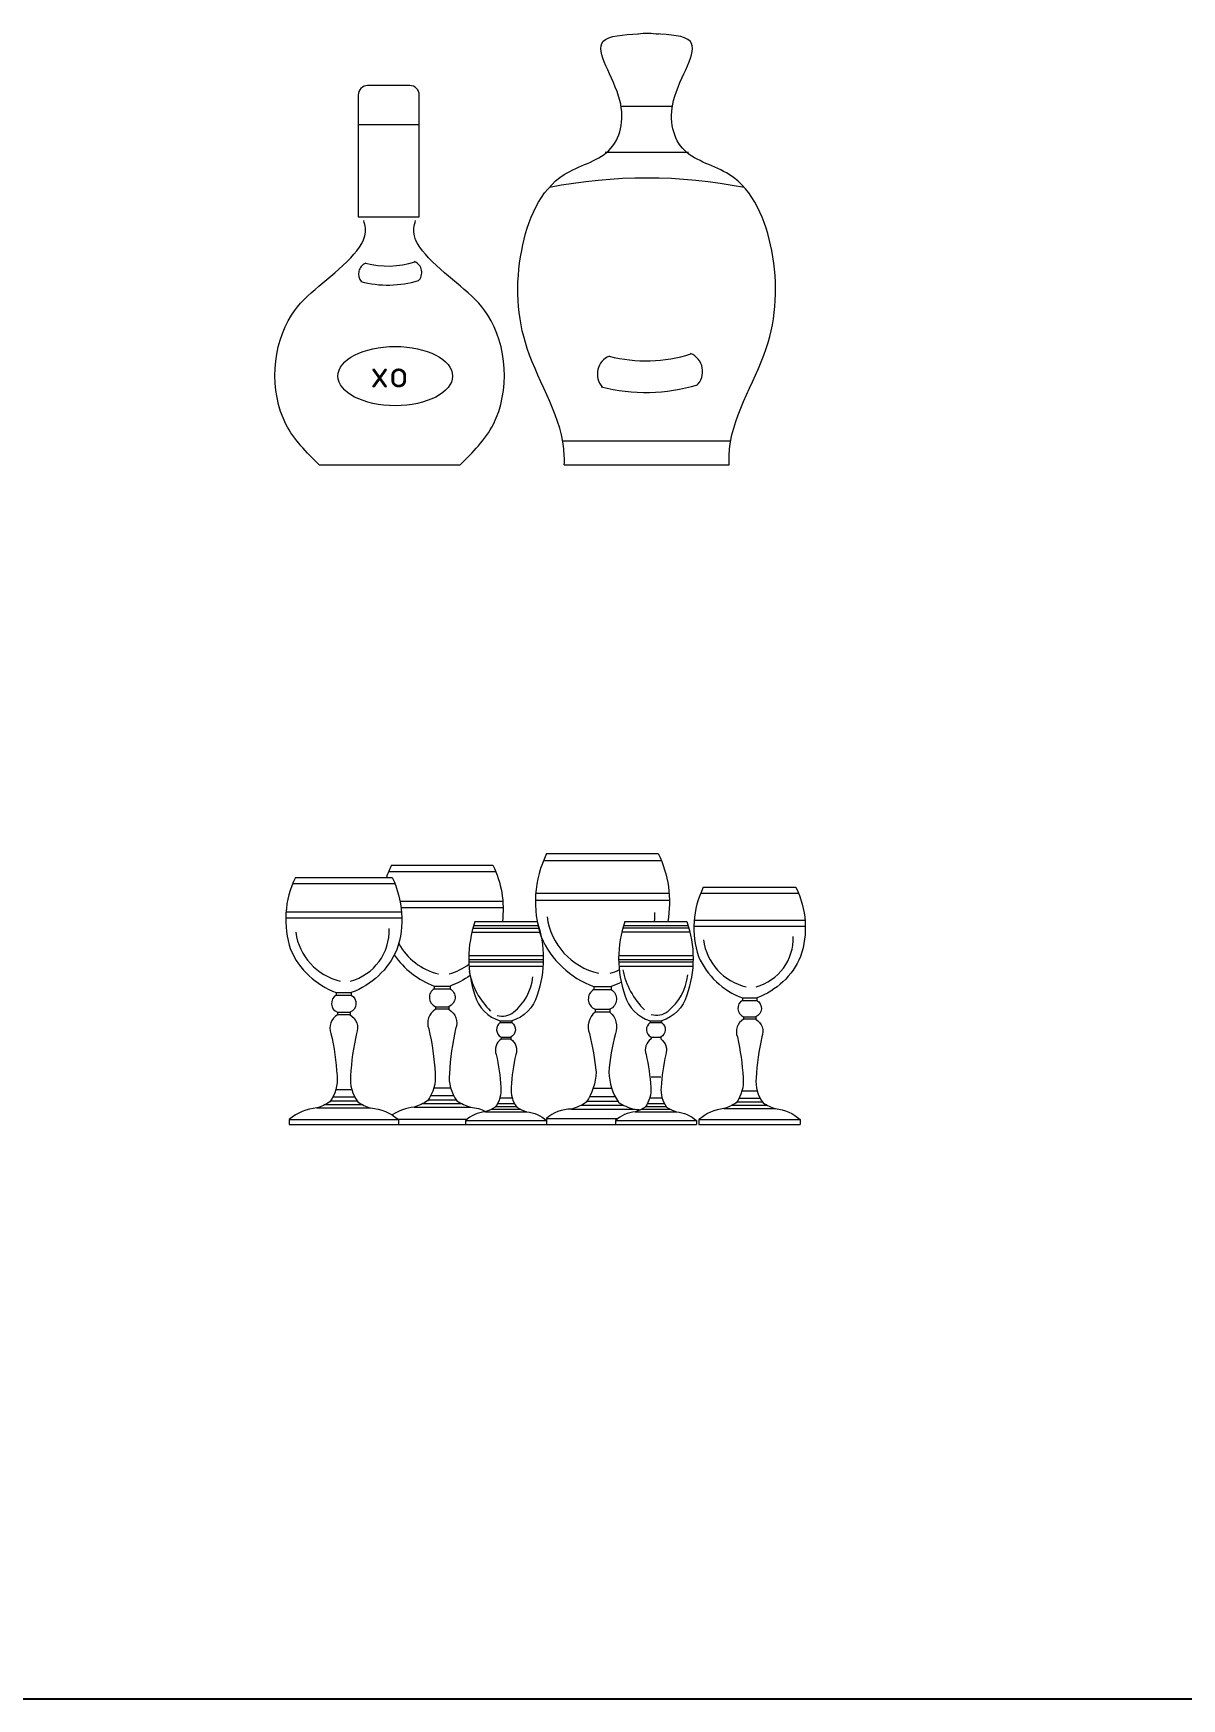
# Model space of a CAD drawing. Header units: inches. Extents: x -10949 to -5554, y -8625 to -6596.
# Drawn here: x -6069.14 to -6048.25, y -7914.69 to -7884.39 of the extents above; entities that cross this region are included whole.
import ezdxf

# ---------------------------------------------------------------- set-up
doc = ezdxf.new("R2010")
doc.units = ezdxf.units.IN
doc.styles.get("Standard").update_dxf_attribs({"font": 'isocpeur.ttf'})

# ---------------------------------------------------------------- blocks, each defined once
blk = doc.blocks.new('DTHFTJH')
at = {"color": 18, "lineweight": 0, "true_color": 0x000000}
for p, q in [((15377.985, 19123.244), (15378.894, 19123.244)), ((15373.192, 19122.91), (15374.304, 19122.91)), ((15377.682, 19122.403), (15379.197, 19122.403)), ((15376.907, 19117.152), (15379.972, 19117.152)), ((15372.485, 19116.717), (15375.045, 19116.717)), ((15376.941, 19116.715), (15379.938, 19116.715))]:
    blk.add_line(p, q, dxfattribs=at)
blk.add_lwpolyline([(15373.192, 19121.227), (15374.304, 19121.227), (15374.304, 19123.444, 0.414214), (15374.131, 19123.617), (15373.365, 19123.617, 0.414214), (15373.192, 19123.444)], format="xyb", close=True, dxfattribs=at)
for centre, radius, start, end in [((15378.447, 19122.795), 1.768, 83.0367, 95.4646), ((15378.439, 19112.761), 9.174, 78.8311, 101.1136), ((15373.41, 19120.19), 0.213, 112.3178, 221.6069), ((15373.731, 19121.936), 1.602, 255.3893, 287.8098), ((15374.137, 19120.217), 0.213, 313.703, 67.6822), ((15373.731, 19121.936), 1.948, 255.3893, 286.7476), ((15378.429, 19121.268), 2.66, 255.3893, 287.8098), ((15379.103, 19118.414), 0.354, 313.703, 67.6822), ((15377.896, 19118.37), 0.354, 112.3178, 221.6069), ((15378.429, 19121.268), 3.233, 255.3893, 286.7476)]:
    blk.add_arc(centre, radius, start, end, dxfattribs=at)
blk.add_ellipse((15373.866, 19118.332), major_axis=(-1.043, 0), ratio=0.516128, dxfattribs=at)
for points in [[(15376.941, 19116.715), (15376.941, 19116.883), (15376.267, 19118.835), (15376.166, 19120.619), (15376.941, 19121.999), (15377.749, 19122.436), (15377.951, 19123.345), (15377.648, 19124.422), (15378.288, 19124.557)], [(15379.938, 19116.715), (15379.938, 19116.883), (15380.612, 19118.835), (15380.713, 19120.619), (15379.938, 19121.999), (15379.13, 19122.436), (15378.928, 19123.345), (15379.231, 19124.422), (15378.591, 19124.557)], [(15372.485, 19116.717), (15371.879, 19117.457), (15371.98, 19119.443), (15373.058, 19120.486), (15373.327, 19121.025), (15373.293, 19121.16)], [(15375.045, 19116.717), (15375.651, 19117.457), (15375.55, 19119.443), (15374.472, 19120.486), (15374.203, 19121.025), (15374.237, 19121.16)]]:
    blk.add_spline(points, degree=3, dxfattribs=at)
at = {"color": 18, "lineweight": 0, "true_color": 0x000000, "insert": (15373.414, 19118.618), "char_height": 0.4949, "width": 4.94937, "attachment_point": 1}
blk.add_mtext('xo', dxfattribs=at)
blk = doc.blocks.new('FGHFGHJJ')
at = {"color": 18, "lineweight": 0, "true_color": 0x000000}
for p, q in [((15067.015, 19101.887), (15068.245, 19101.887)), ((15068.86, 19101.942), (15070.29, 19101.942)), ((15068.898, 19102.027), (15070.252, 19102.027)), ((15065.849, 19101.737), (15067.021, 19101.737)), ((15066.98, 19101.81), (15068.28, 19101.81)), ((15065.816, 19101.663), (15067.054, 19101.663)), ((15068.765, 19101.546), (15070.384, 19101.546)), ((15070.768, 19101.546), (15071.956, 19101.546)), ((15070.799, 19101.617), (15071.924, 19101.617)), ((15065.734, 19101.32), (15067.136, 19101.32)), ((15067.118, 19101.449), (15068.366, 19101.449)), ((15067.13, 19101.372), (15068.37, 19101.372)), ((15068.761, 19101.461), (15070.388, 19101.461)), ((15065.731, 19101.246), (15067.139, 19101.246)), ((15067.99, 19101.073), (15068.818, 19101.073)), ((15068.003, 19101.122), (15068.805, 19101.122)), ((15068.012, 19101.151), (15068.797, 19101.151)), ((15068.028, 19101.2), (15068.781, 19101.2)), ((15069.81, 19101.074), (15070.638, 19101.074)), ((15069.823, 19101.123), (15070.625, 19101.123)), ((15069.831, 19101.152), (15070.616, 19101.152)), ((15069.847, 19101.201), (15070.6, 19101.201)), ((15070.686, 19101.146), (15072.038, 19101.146)), ((15070.689, 19101.216), (15072.035, 19101.216)), ((15067.952, 19100.739), (15068.856, 19100.739)), ((15067.953, 19100.788), (15068.856, 19100.788)), ((15067.953, 19100.71), (15068.855, 19100.71)), ((15069.772, 19100.789), (15070.675, 19100.789)), ((15069.772, 19100.74), (15070.676, 19100.74)), ((15069.772, 19100.711), (15070.675, 19100.711)), ((15067.955, 19100.661), (15068.853, 19100.661)), ((15069.775, 19100.661), (15070.673, 19100.661)), ((15066.344, 19100.338), (15066.526, 19100.338)), ((15066.344, 19100.307), (15066.526, 19100.307)), ((15067.534, 19100.418), (15067.726, 19100.418)), ((15067.534, 19100.385), (15067.726, 19100.385)), ((15069.47, 19100.411), (15069.68, 19100.411)), ((15069.47, 19100.376), (15069.68, 19100.376)), ((15071.275, 19100.274), (15071.449, 19100.274)), ((15066.358, 19100.099), (15066.512, 19100.099)), ((15066.512, 19100.069), (15066.358, 19100.069)), ((15067.549, 19100.167), (15067.711, 19100.167)), ((15067.711, 19100.135), (15067.549, 19100.135)), ((15069.486, 19100.136), (15069.664, 19100.136)), ((15069.664, 19100.101), (15069.486, 19100.101)), ((15071.275, 19100.244), (15071.449, 19100.244)), ((15068.334, 19099.996), (15068.474, 19099.996)), ((15068.334, 19099.973), (15068.474, 19099.973)), ((15070.154, 19099.997), (15070.294, 19099.997)), ((15070.154, 19099.973), (15070.294, 19099.973)), ((15071.288, 19100.044), (15071.436, 19100.044)), ((15071.436, 19100.015), (15071.288, 19100.015)), ((15068.345, 19099.798), (15068.463, 19099.798)), ((15068.463, 19099.774), (15068.345, 19099.774)), ((15070.165, 19099.798), (15070.283, 19099.798)), ((15070.283, 19099.313), (15070.165, 19099.313)), ((15066.303, 19099.071), (15066.567, 19099.071)), ((15066.338, 19099.161), (15066.532, 19099.161)), ((15067.492, 19099.088), (15067.769, 19099.088)), ((15067.528, 19099.182), (15067.732, 19099.182)), ((15068.33, 19099.062), (15068.478, 19099.062)), ((15069.423, 19099.076), (15069.727, 19099.076)), ((15069.463, 19099.179), (15069.687, 19099.179)), ((15070.15, 19099.062), (15070.298, 19099.062)), ((15071.235, 19099.058), (15071.489, 19099.058)), ((15071.269, 19099.144), (15071.455, 19099.144)), ((15066.109, 19098.938), (15066.761, 19098.938)), ((15066.213, 19098.98), (15066.657, 19098.98)), ((15066.274, 19099.022), (15066.596, 19099.022)), ((15067.288, 19098.948), (15067.972, 19098.948)), ((15067.397, 19098.992), (15067.864, 19098.992)), ((15067.461, 19099.036), (15067.8, 19099.036)), ((15068.154, 19098.891), (15068.655, 19098.891)), ((15068.233, 19098.923), (15068.575, 19098.923)), ((15068.28, 19098.956), (15068.528, 19098.956)), ((15068.303, 19098.993), (15068.505, 19098.993)), ((15069.198, 19098.922), (15069.952, 19098.922)), ((15069.318, 19098.97), (15069.832, 19098.97)), ((15069.388, 19099.019), (15069.761, 19099.019)), ((15069.973, 19098.891), (15070.474, 19098.891)), ((15070.053, 19098.923), (15070.395, 19098.923)), ((15070.1, 19098.956), (15070.348, 19098.956)), ((15070.123, 19098.993), (15070.325, 19098.993)), ((15071.049, 19098.93), (15071.675, 19098.93)), ((15071.148, 19098.97), (15071.575, 19098.97)), ((15071.207, 19099.011), (15071.517, 19099.011)), ((15065.772, 19098.799), (15067.098, 19098.799)), ((15065.772, 19098.736), (15067.098, 19098.736)), ((15066.957, 19098.736), (15068.303, 19098.736)), ((15067.095, 19098.802), (15067.934, 19098.802)), ((15067.912, 19098.784), (15068.896, 19098.784)), ((15067.912, 19098.736), (15068.896, 19098.736)), ((15068.894, 19098.808), (15069.762, 19098.808)), ((15068.894, 19098.736), (15070.256, 19098.736)), ((15069.732, 19098.784), (15070.716, 19098.784)), ((15069.732, 19098.736), (15070.716, 19098.736)), ((15070.747, 19098.796), (15071.977, 19098.796)), ((15070.747, 19098.736), (15071.977, 19098.736))]:
    blk.add_line(p, q, dxfattribs=at)
for points in [[(15067.015, 19101.887, 0.033433), (15066.953, 19101.737, 0.033433)], [(15068.245, 19101.887, -0.146436), (15068.36, 19101.2, -0.146436)], [(15068.898, 19102.027, 0.197274), (15068.83, 19101.015, 0.204437), (15069.47, 19100.411), (15069.47, 19100.376, 0.618661), (15069.486, 19100.136), (15069.486, 19100.101, 0.314048), (15069.416, 19099.84, -0.044314), (15069.497, 19099.371, -0.140725), (15069.379, 19099.006, -0.071017), (15069.198, 19098.922, 0.190235), (15068.894, 19098.808), (15068.894, 19098.736)], [(15070.252, 19102.027, -0.16017), (15070.367, 19101.201, -0.16017)], [(15065.849, 19101.737, 0.197274), (15065.79, 19100.86, 0.204437), (15066.344, 19100.338), (15066.344, 19100.307, 0.618661), (15066.358, 19100.099), (15066.358, 19100.069, 0.365073), (15066.28, 19099.843, -0.041083), (15066.353, 19099.327, -0.185189), (15066.265, 19099.011, -0.071017), (15066.109, 19098.938, 0.146731), (15065.772, 19098.799), (15065.772, 19098.736)], [(15067.021, 19101.737, -0.197274), (15067.08, 19100.86, -0.204437), (15066.526, 19100.338), (15066.526, 19100.307, -0.618661), (15066.512, 19100.099), (15066.512, 19100.069, -0.365073), (15066.59, 19099.843, 0.041083), (15066.517, 19099.327, 0.185189), (15066.605, 19099.011, 0.071017), (15066.761, 19098.938, -0.146731), (15067.098, 19098.799), (15067.098, 19098.736)], [(15070.799, 19101.617, 0.197274), (15070.743, 19100.775, 0.204437), (15071.275, 19100.274), (15071.275, 19100.244, 0.618661), (15071.288, 19100.044), (15071.288, 19100.015, 0.365073), (15071.213, 19099.799, -0.041083), (15071.283, 19099.303, -0.185189), (15071.199, 19099, -0.071017), (15071.049, 19098.93, 0.155676), (15070.747, 19098.796), (15070.747, 19098.736)], [(15071.924, 19101.617, -0.197274), (15071.981, 19100.775, -0.204437), (15071.449, 19100.274), (15071.449, 19100.244, -0.618661), (15071.436, 19100.044), (15071.436, 19100.015, -0.365073), (15071.511, 19099.799, 0.041083), (15071.441, 19099.303, 0.185189), (15071.525, 19099, 0.071017), (15071.675, 19098.93, -0.155676), (15071.977, 19098.796), (15071.977, 19098.736)], [(15068.028, 19101.2, 0.168712), (15068.028, 19100.306, 0.25971), (15068.334, 19099.996, 0.25971)], [(15068.781, 19101.2, -0.168712), (15068.781, 19100.306, -0.25971), (15068.474, 19099.996, -0.25971)], [(15069.847, 19101.201, 0.168712), (15069.847, 19100.306, 0.25971), (15070.154, 19099.997, 0.25971)], [(15070.6, 19101.201, -0.168712), (15070.6, 19100.306, -0.25971), (15070.294, 19099.997, -0.25971)], [(15067.048, 19100.795, 0.15451), (15067.534, 19100.418), (15067.534, 19100.385, 0.618661), (15067.549, 19100.167), (15067.549, 19100.135, 0.365073), (15067.467, 19099.899, -0.041083), (15067.544, 19099.356, -0.185189), (15067.452, 19099.024, -0.071017), (15067.288, 19098.948, 0.120485), (15067.022, 19098.852, 0.120485)], [(15067.968, 19100.546, -0.06763), (15067.726, 19100.418), (15067.726, 19100.385, -0.618661), (15067.711, 19100.167), (15067.711, 19100.135, -0.365073), (15067.793, 19099.899, 0.041083), (15067.717, 19099.356, 0.185189), (15067.808, 19099.024, 0.071017), (15067.972, 19098.948, -0.084101), (15068.163, 19098.894)], [(15069.803, 19100.465, -0.029887), (15069.68, 19100.411), (15069.68, 19100.376, -0.618661), (15069.664, 19100.136), (15069.664, 19100.101, -0.314048), (15069.733, 19099.84, 0.044314), (15069.653, 19099.371, 0.140725), (15069.771, 19099.006, 0.071017), (15069.952, 19098.922, -0.04828), (15070.037, 19098.915, -0.04828)], [(15068.334, 19099.996), (15068.334, 19099.973, 0.5645), (15068.345, 19099.798), (15068.345, 19099.774, 0.338101), (15068.285, 19099.586, -0.041083), (15068.341, 19099.19, -0.185189), (15068.274, 19098.947, -0.071017), (15068.154, 19098.891, 0.155676), (15067.912, 19098.784), (15067.912, 19098.736)], [(15068.474, 19099.996), (15068.474, 19099.973, -0.5645), (15068.463, 19099.798), (15068.463, 19099.774, -0.338101), (15068.523, 19099.586, 0.041083), (15068.467, 19099.19, 0.185189), (15068.534, 19098.947, 0.071017), (15068.655, 19098.891, -0.155676), (15068.896, 19098.784), (15068.896, 19098.736)], [(15070.154, 19099.997), (15070.154, 19099.973, 0.5645), (15070.165, 19099.798), (15070.165, 19099.775, 0.338101), (15070.105, 19099.586, -0.041083), (15070.161, 19099.19, -0.185189), (15070.094, 19098.947, -0.071017), (15069.973, 19098.891, 0.155676), (15069.732, 19098.784), (15069.732, 19098.736)], [(15070.294, 19099.997), (15070.294, 19099.973, -0.5645), (15070.283, 19099.798), (15070.283, 19099.775, -0.338101), (15070.343, 19099.586, 0.041083), (15070.287, 19099.19, 0.185189), (15070.354, 19098.947, 0.071017), (15070.474, 19098.891, -0.155676), (15070.716, 19098.784), (15070.716, 19098.736)]]:
    blk.add_lwpolyline(points, format="xyb", dxfattribs=at)
for centre, radius, start, end in [((15069.479, 19101.282), 0.733, 353.6896, 2.1746), ((15066.551, 19101.165), 0.705, 187.6887, 257.0015), ((15066.352, 19101.091), 0.635, 285.0557, 2.1746), ((15069.709, 19101.367), 0.814, 187.6887, 257.0015), ((15067.752, 19101.287), 0.74, 208.5499, 257.0015), ((15071.473, 19101.068), 0.677, 187.6887, 257.0015), ((15071.282, 19100.997), 0.609, 285.0557, 2.1746), ((15067.543, 19101.209), 0.666, 285.0557, 308.1263), ((15068.87, 19100.778), 0.931, 191.4172, 225.4418), ((15068.087, 19100.603), 0.648, 309.1534, 353.5769), ((15069.479, 19101.282), 0.733, 285.0557, 294.1913), ((15070.753, 19100.804), 0.95, 191.4172, 225.4418), ((15069.953, 19100.626), 0.662, 309.1534, 353.5769), ((15068.359, 19100.27), 0.218, 253.1064, 308.9537), ((15070.231, 19100.286), 0.223, 253.1064, 308.9537)]:
    blk.add_arc(centre, radius, start, end, dxfattribs=at)

msp = doc.modelspace()

# ---------------------------------------------------------------- linework, layer by layer
msp.add_line((-6131.784, -7914.685), (-5785.686, -7914.685))

# ---------------------------------------------------------------- block references
at = {"color": 18, "lineweight": 0, "true_color": 0x000000}
msp.add_blockref('DTHFTJH', (-21436.42, -27008.957), dxfattribs=at)
at = {"color": 18, "lineweight": 0, "true_color": 0x000000, "xscale": 1.498087129346741, "yscale": 1.498087129346741, "zscale": 1.498087129346741}
msp.add_blockref('FGHFGHJJ', (-28634.322, -36515.811), dxfattribs=at)

doc.saveas('drawing.dxf')
